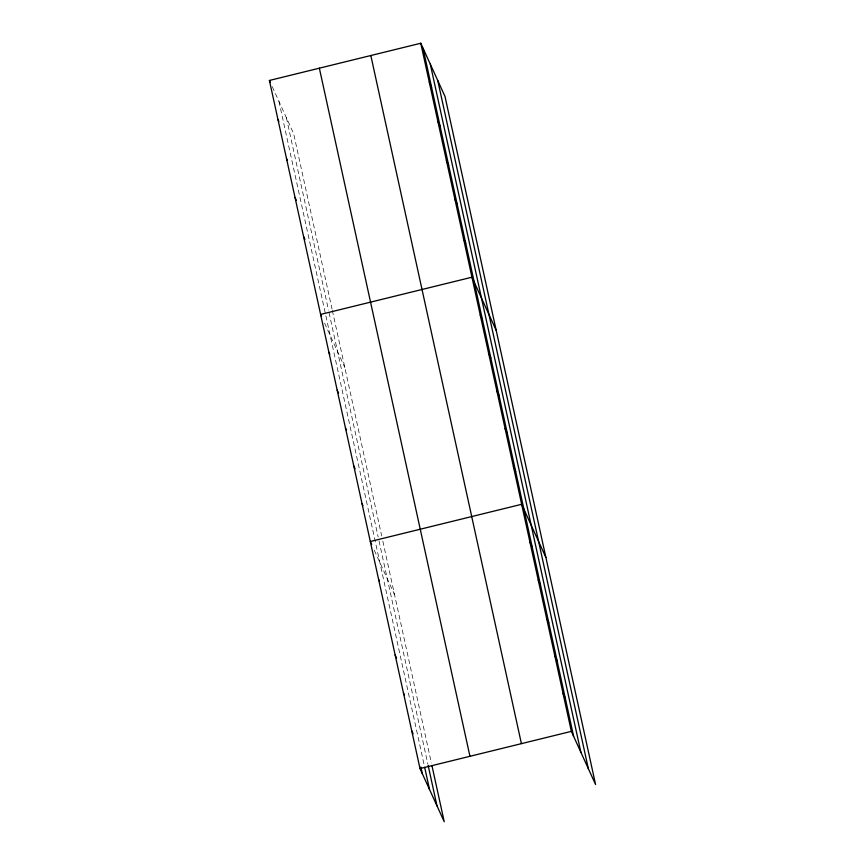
<?xml version="1.0" encoding="UTF-8"?>
<svg xmlns="http://www.w3.org/2000/svg" width="865" height="865" viewBox="0 0 865 865"><rect width="100%" height="100%" fill="white"/><g stroke="black" fill="none" stroke-linecap="round" stroke-linejoin="round"><path stroke-width="0.65" stroke-dasharray="4.33 3.24" d="M272.259 86.695L293.646 133.632L332.052 309.097M324.57 323.099L344.843 367.593M374.264 550.183L394.537 594.666M332.333 310.405L381.692 535.943M382.827 541.166L431.386 763.027M286.401 117.737L328.505 310.103M329.068 312.708L378.156 537.014M379.011 540.928L427.851 764.098M278.941 101.367L424.391 766.001"/><path stroke-width="1.3" d="M431.949 765.633L444.232 821.75L420.001 768.574L269.415 80.456L420.768 43.25L444.999 96.426L595.585 784.544L571.354 731.368L420.768 43.25M420.001 768.574L571.354 731.368M429.3 82.24L431.592 87.257M437.831 121.241L440.123 126.258M446.362 160.23L448.654 165.247M454.904 199.22L457.185 204.237M463.435 238.221L465.716 243.238M496.196 330.387L471.966 277.211L320.612 314.417L321.531 316.428M480.248 315.055L482.529 320.072M488.53 352.909L490.812 357.926M496.813 390.753L499.094 395.77M505.095 428.597L507.377 433.614M513.378 466.44L515.659 471.457M545.891 557.46L521.66 504.295L370.307 541.501L371.68 544.507M529.942 542.139L532.224 547.156M538.225 579.982L540.506 585M546.507 617.826L548.788 622.843M554.789 655.681L557.071 660.698M563.072 693.525L565.353 698.542M269.415 80.456L270.334 82.467M277.946 119.457L278.865 121.457M286.477 158.446L287.396 160.447M295.019 197.436L296.392 200.453M303.55 236.437L304.923 239.443M328.895 352.26L329.814 354.272M337.177 390.115L338.55 393.121M345.459 427.959L346.378 429.97M353.742 465.803L355.115 468.819M362.024 503.657L362.943 505.657M378.589 579.345L379.508 581.356M395.154 655.043L396.527 658.049M403.436 692.887L404.355 694.887M411.718 730.73L413.092 733.747M437.755 80.532L588.341 768.65M430.294 64.161L580.88 752.28M423.05 48.267L573.636 736.385M370.825 55.533L521.411 743.651M319.358 68.184L469.944 756.302M428.143 765.406L436.987 805.856M424.672 767.298L429.527 789.486M420.855 767.071L422.293 773.591"/></g></svg>
